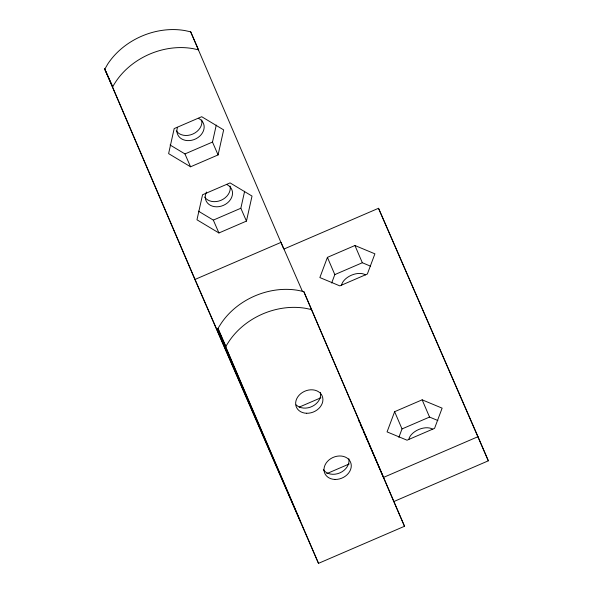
<?xml version="1.0" encoding="UTF-8"?>
<svg xmlns="http://www.w3.org/2000/svg" width="593" height="593" viewBox="0 0 593 593"><rect width="100%" height="100%" fill="white"/><g stroke="black" fill="none" stroke-linecap="round" stroke-linejoin="round"><path stroke-width="0.89" d="M218.083 154.929L223.657 129.889L201.709 116.717L174.186 128.585L168.612 153.617L190.561 166.789L218.083 154.929L212.487 142.068L216.267 125.079M246.451 221.1L252.025 196.068L230.077 182.896L202.547 194.763L196.972 219.795L218.928 232.967L246.451 221.1L240.847 208.247L244.635 191.257M327.418 257.369L319.864 277.561L339.833 285.885L367.356 274.018L374.909 253.834L354.94 245.509L327.418 257.369L334.808 274.603L331.657 283.017M394.627 411.698L387.073 431.889L407.043 440.206L434.573 428.346L442.126 408.154L422.149 399.83L394.627 411.698L402.017 428.932L398.867 437.345M104.998 68.825L107.718 64.074A66.238 53.036 -23.5 0 1 185.253 30.643L190.679 31.829L198.522 49.834L193.096 48.656A66.238 53.036 -23.5 0 0 115.553 82.079L112.507 86.912L104.664 68.907L112.811 86.778M112.507 86.912L195.023 279.444L300.325 521.217L217.801 328.685L220.855 323.852A66.238 53.036 -23.5 0 1 298.39 290.429L303.816 291.608L404.515 526.273L318.5 563.35L197.521 285.567L104.664 68.907M217.801 328.685L225.644 346.69L228.698 341.857A66.238 53.036 -23.5 0 1 306.233 308.434L311.659 309.613M170.065 144.988L184.957 153.928L212.487 142.068M198.433 211.167L213.324 220.107L240.847 208.247M195.023 279.444L281.038 242.367L302.482 291.489M283.995 249.03L378.519 208.284L477.995 436.685L488.335 460.813L393.804 501.559L404.515 526.273M334.808 274.603L362.33 262.743L370.647 266.213M299.191 407.124L320.88 397.777M402.017 428.932L429.54 417.064L437.864 420.533M326.721 473.666L349.247 463.956M477.995 436.685L383.463 477.432L369.046 444.32M488.335 460.813L378.519 208.284M358.32 419.696L359.432 422.246M360.166 423.943L362.39 429.035M363.131 430.733L368.305 442.623M184.957 153.928L190.561 166.789M213.324 220.107L218.928 232.967M218.135 328.604L225.955 346.557M422.149 399.83L429.54 417.064M354.94 245.509L362.33 262.743M303.816 291.608L393.804 501.559M190.679 31.829L283.536 248.489M225.644 346.69L318.5 563.35M230.091 186.054A14.047 11.252 -23.5 0 1 221.093 200.271A14.047 11.252 -23.5 0 1 204.607 197.039M348.832 458.693A14.047 11.252 -23.5 0 1 339.826 472.91A14.047 11.252 -23.5 0 1 323.348 469.678M341.538 285.263A14.047 8.413 -23.2 0 1 351.412 275.211A14.047 8.413 -23.2 0 1 365.533 274.915M408.755 439.583A14.047 8.413 -23.2 0 1 418.628 429.54A14.047 8.413 -23.2 0 1 432.742 429.243M201.731 119.875A14.047 11.252 -23.5 0 1 192.725 134.092A14.047 11.252 -23.5 0 1 176.247 130.86M198.366 118.318A14.047 11.252 -23.5 0 1 202.458 132.854A14.047 11.252 -23.5 0 1 185.194 140.296A14.047 11.252 -23.5 0 1 177.492 127.317M320.472 392.514A14.047 11.252 -23.5 0 1 312.467 406.264A14.047 11.252 -23.5 0 1 296.129 404.871M226.734 184.497A14.047 11.252 -23.5 0 1 230.536 199.493A14.047 11.252 -23.5 0 1 212.531 206.208A14.047 11.252 -23.5 0 1 206.46 192.05M335.023 479.448A14.047 11.252 -23.5 0 0 350.537 462.147A14.047 11.252 -23.5 0 0 327.351 461.539A14.047 11.252 -23.5 0 0 335.023 479.448M306.663 413.269A14.047 11.252 -23.5 0 0 322.177 395.968A14.047 11.252 -23.5 0 0 298.983 395.361A14.047 11.252 -23.5 0 0 306.663 413.269"/></g></svg>
